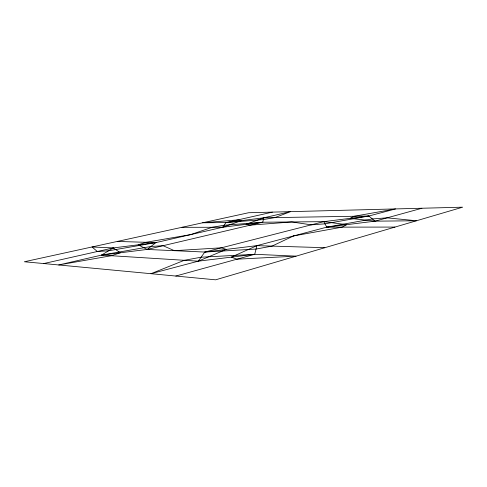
<?xml version="1.0" encoding="UTF-8"?>
<svg xmlns="http://www.w3.org/2000/svg" width="487" height="487" viewBox="0 0 487 487"><rect width="100%" height="100%" fill="white"/><g stroke="black" fill="none" stroke-linecap="round" stroke-linejoin="round"><path stroke-width="0.73" d="M147.135 249.447L204.802 252.053L256.892 245.649L326.771 227.155L372.366 218.943L387.092 217.841L416.409 220.769L375.057 221.159L350.104 218.359L354.159 216.271L395.566 208.941L368.817 216.021L323.782 221.646L262.749 222.224L224.075 225.256L212.186 227.277L190.636 234.624L145.978 242.301L138.198 244.815L147.135 249.447L262.749 222.224L263.844 217.792L290.483 211.662L274.881 217.604L263.406 219.564L225.998 222.571L202.629 222.79L237.784 219.917L241.631 220.593L222.632 227.265L155.937 242.599L108.589 250.787L97.327 251.511L92.025 246.982L113.246 247.932L155.937 242.599L147.135 249.447L101.54 255.109L58.702 264.958L111.365 255.724L120.362 252.771L113.246 247.932L43.8 263.552L24.35 261.762L248.607 212.734L462.65 207.182L215.638 279.818L43.8 263.552M175.807 276.032L254.744 254.293L256.892 245.649L324.786 247.694M256.892 245.649L231.252 257.154L236.992 259.181L296.035 256.144L254.744 254.293L201.101 257.215L184.281 260.302L150.982 273.688L198.258 261.172L204.802 252.053L323.782 221.646L346.701 224.677L342.111 227.137L293.551 235.945M181.961 227.313L222.632 227.265L225.998 222.571L272.391 212.137M254.744 254.293L198.258 261.172L101.54 255.109L113.246 247.932M293.497 235.958L272.044 246.105L256.046 249.058L204.802 252.053M198.258 261.172L226.297 249.411L221.378 247.816L174.303 250.683M368.817 216.021L263.844 217.792L246.081 224.318L250.397 225.128L291.78 221.95L311.26 224.848L324.969 223.837L368.817 216.021L375.057 221.159L421.906 208.259M101.54 255.109L150.927 246.501L163.029 245.704L174.37 250.671M225.998 222.571L263.844 217.792M222.632 227.265L262.749 222.224M323.782 221.646L326.771 227.155L375.057 221.159M326.771 227.155L394.933 227.076M117.343 241.442L155.937 242.599"/></g></svg>
